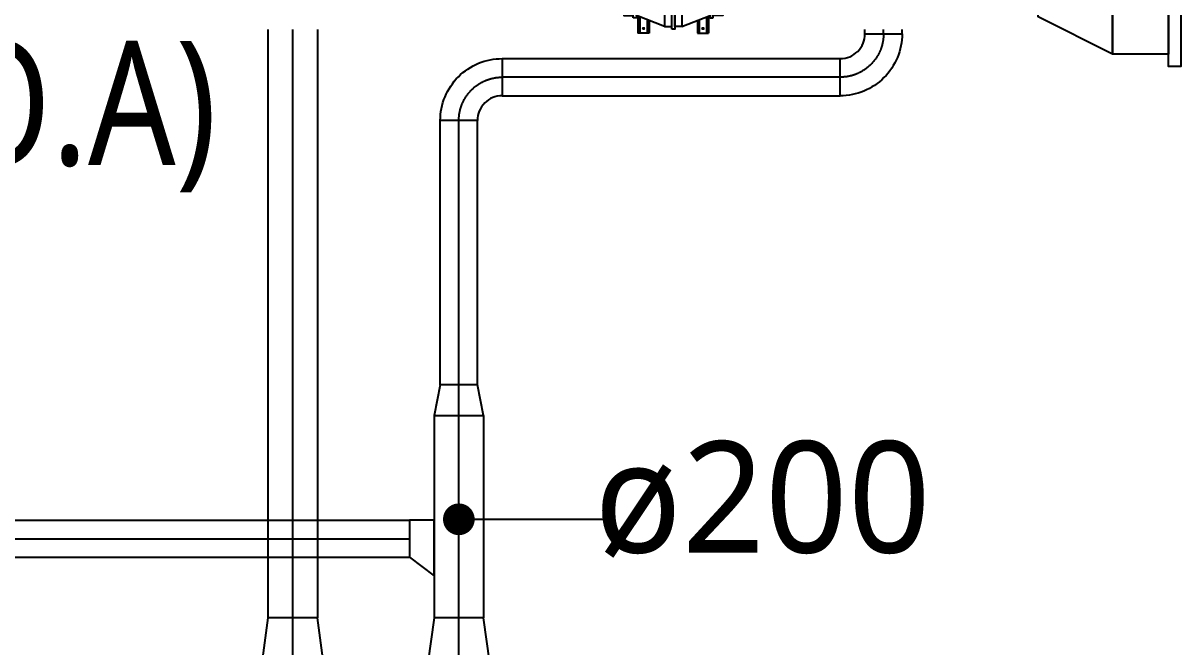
# Model space of a CAD drawing. Header units: millimetres. Extents: x 61566 to 667441, y 0 to 118800.
# Drawn here: x 276543 to 281221, y 57656 to 60175 of the extents above; entities that cross this region are included whole.
import ezdxf
from ezdxf.enums import TextEntityAlignment as Align

# ---------------------------------------------------------------- set-up
doc = ezdxf.new("R2010")
doc.units = ezdxf.units.MM
doc.header["$LTSCALE"] = 200
doc.linetypes.add('CENTER', pattern=[50.8, 31.75, -6.35, 6.35, -6.35])
for name, color, linetype in [('1 OA', 4, 'Continuous'), ('DUCT', 7, 'Continuous'), ('EQ', 11, 'Continuous'), ('TEXT', 3, 'Continuous'), ('환기(RA)', 2, 'Continuous'), ('환기(SA)', 3, 'Continuous')]:
    doc.layers.add(name, color=color, linetype=linetype)
doc.styles.add('LG전자', font='malgun.ttf')
doc.styles.add('SUNJIN', font='malgun.ttf')

# ---------------------------------------------------------------- blocks, each defined once
blk = doc.blocks.new('사류팬 2520CMH-392PA')
at = {"layer": 'EQ', "color": 1}
for p, q in [((-297.5, 215.2), (-342.5, 215.2)), ((-342.5, 146.5), (-342.5, 215.2)), ((-341.6, 146.8), (-341.6, 215.2)), ((-335, 149.4), (-335, 215.2)), ((-314, 196.5), (-326, 196.5)), ((-320, 190.5), (-320, 202.5)), ((-305, 161.3), (-305, 215.2)), ((-298.4, 163.9), (-298.4, 215.2)), ((-297.5, 164.3), (-297.5, 215.2)), ((-102.5, 215.2), (-57.5, 215.2)), ((-102.5, 164.3), (-102.5, 215.2)), ((-101.6, 163.9), (-101.6, 215.2)), ((-95, 161.3), (-95, 215.2)), ((-86, 196.5), (-74, 196.5)), ((-80, 190.5), (-80, 202.5)), ((-65, 149.4), (-65, 215.2)), ((-58.4, 146.8), (-58.4, 215.2)), ((-57.5, 146.5), (-57.5, 215.2)), ((-342.5, -146.5), (-342.5, -215.2)), ((-341.6, -146.8), (-341.6, -215.2)), ((-335, -149.4), (-335, -215.2)), ((-305, -161.3), (-305, -215.2)), ((-298.4, -163.9), (-298.4, -215.2)), ((-297.5, -164.3), (-297.5, -215.2)), ((-102.5, -164.3), (-102.5, -215.2)), ((-101.6, -163.9), (-101.6, -215.2)), ((-95, -161.3), (-95, -215.2)), ((-65, -149.4), (-65, -215.2)), ((-58.4, -146.8), (-58.4, -215.2)), ((-57.5, -146.5), (-57.5, -215.2)), ((-297.5, -215.2), (-342.5, -215.2)), ((-314, -196.5), (-326, -196.5)), ((-320, -190.5), (-320, -202.5)), ((-102.5, -215.2), (-57.5, -215.2)), ((-86, -196.5), (-74, -196.5)), ((-80, -190.5), (-80, -202.5))]:
    blk.add_line(p, q, dxfattribs=at)
at = {"layer": 'EQ'}
for points in [[(-235, 189), (-235, -189), (-348.8, -144), (-348.8, 144), (-235, 189)], [(-235, 189), (-235, -189), (-206.2, -189), (-206.2, 189), (-235, 189)], [(-165, 189), (-165, -189), (-193.8, -189), (-193.8, 189), (-165, 189)], [(-165, 189), (-165, -189), (-51.2, -144), (-51.2, 144), (-165, 189)], [(-400, 144), (-400, -144), (-361.2, -144), (-361.2, 144), (-400, 144)], [(0, 144), (0, -144), (-38.8, -144), (-38.8, 144), (0, 144)]]:
    blk.add_lwpolyline(points, dxfattribs=at)
for points in [[(-206.2, -199), (-206.2, 199), (-193.8, 199), (-193.8, -199)], [(-361.2, -154), (-361.2, 154), (-348.8, 154), (-348.8, -154)], [(-38.8, -154), (-38.8, 154), (-51.2, 154), (-51.2, -154)]]:
    blk.add_lwpolyline(points, close=True, dxfattribs=at)
at = {"layer": 'EQ', "color": 1}
for centre in [(-320, 196.5), (-80, 196.5), (-320, -196.5), (-80, -196.5)]:
    blk.add_circle(centre, 2.81, dxfattribs=at)
blk = doc.blocks.new('레듀서2')
at = {"layer": '환기(RA)', "color": 0}
blk.add_lwpolyline([(181.7, 225), (0, 250), (0, 0), (181.7, 25)], close=True, dxfattribs=at)
blk = doc.blocks.new('ELBOW_90_150')
at = {"layer": 'DUCT', "color": 0}
blk.add_lwpolyline([(175, 250, 0.414214), (-75, 0), (75, 0, -0.414214), (175, 100), (175, 250)], format="xyb", dxfattribs=at)
at = {"layer": 'DUCT', "color": 1, "linetype": 'CENTER'}
blk.add_arc((175, 0), 175, 90, 180, dxfattribs=at)
blk = doc.blocks.new('레듀서1')
at = {"layer": '환기(SA)', "color": 0}
blk.add_lwpolyline([(-23.3, 122.8), (176.7, 122.8), (151.7, 0), (1.7, 0)], close=True, dxfattribs=at)

msp = doc.modelspace()

# ---------------------------------------------------------------- linework, layer by layer
at = {"layer": '1 OA', "color": 2}
msp.add_lwpolyline([(281221.2, 60700), (281221.2, 60000), (281171.2, 60000), (281171.2, 60700)], close=True, dxfattribs=at)
at = {"layer": '1 OA'}
for points in [[(280945, 60650), (280945, 60050), (280645, 60200), (280645, 60500), (280945, 60650)], [(281171.2, 60650), (281171.2, 60050), (280945, 60050), (280945, 60650), (281171.2, 60650)]]:
    msp.add_lwpolyline(points, dxfattribs=at)
at = {"layer": 'TEXT', "color": 1}
msp.add_line((278303.9, 58171.4, 0), (278904.7, 58171.4, 0), dxfattribs=at)
at = {"layer": 'TEXT', "color": 1, "const_width": 64, "elevation": 0}
msp.add_lwpolyline([(278303.9, 58203.4, -1), (278303.9, 58139.4, -1)], format="xyb", close=True, dxfattribs=at)
at = {"layer": '환기(RA)'}
for p, q in [((277532.4, 60150, 0), (277532.4, 57773.7, 0)), ((277732.4, 60150, 0), (277732.4, 57773.7, 0))]:
    msp.add_line(p, q, dxfattribs=at)
at = {"layer": '환기(SA)', "color": 1, "linetype": 'CENTER'}
for p, q in [((277632.4, 56160.9, 0), (277632.4, 60150, 0)), ((280019.8, 60131.9), (280019.8, 60150)), ((279844.8, 59956.9), (278478.9, 59956.9)), ((278303.9, 56160.9, 0), (278303.9, 59781.9, 0)), ((274139.5, 58093.1, 0), (278103.9, 58093.1, 0))]:
    msp.add_line(p, q, dxfattribs=at)
at = {"layer": '환기(SA)'}
for p, q in [((279944.8, 60131.9), (279944.8, 60150)), ((280094.8, 60131.9), (280094.8, 60150)), ((278478.9, 60031.9, 0), (279844.8, 60031.9)), ((278478.9, 59881.9, 0), (279844.8, 59881.9)), ((278228.9, 58713.9, 0), (278228.9, 59781.9, 0)), ((278378.9, 58713.9, 0), (278378.9, 59781.9, 0)), ((278203.9, 58591.2, 0), (278203.9, 57773.7, 0)), ((278403.9, 58591.2, 0), (278403.9, 57773.7, 0)), ((274139.5, 58168.1, 0), (278103.9, 58168.1, 0)), ((274139.5, 58018.1, 0), (278103.9, 58018.1, 0))]:
    msp.add_line(p, q, dxfattribs=at)
at = {"layer": '환기(SA)', "elevation": 0}
msp.add_lwpolyline([(278203.9, 58168.1), (278103.9, 58168.1), (278103.9, 58018.1), (278203.9, 57943.1)], close=True, dxfattribs=at)

# ---------------------------------------------------------------- block references
msp.add_blockref('사류팬 2520CMH-392PA', (279370, 60350))
at = {"layer": '환기(RA)', "rotation": 90}
msp.add_blockref('레듀서2', (277757.4, 57592, 0), dxfattribs=at)
at = {"layer": '환기(SA)', "xscale": -1}
for name, p, rotation in [('ELBOW_90_150', (279844.8, 59956.9), 270), ('ELBOW_90_150', (278478.9, 59956.9, 0), 89.99999999999994), ('레듀서1', (278227.2, 58713.9, 0), 180)]:
    msp.add_blockref(name, p, dxfattribs=dict(at, rotation=rotation))
at = {"layer": '환기(SA)', "rotation": 90}
msp.add_blockref('레듀서2', (278428.9, 57592, 0), dxfattribs=at)

# ---------------------------------------------------------------- texts
at = {"layer": '1 OA', "style": 'SUNJIN', "width": 0.85}
msp.add_text('300x250(O.A)', height=500, dxfattribs=at).set_placement((275595.9, 59852.7), align=Align.MIDDLE_CENTER)
at = {"layer": 'TEXT', "color": 2, "style": 'LG전자'}
msp.add_text('ø200', height=450, dxfattribs=at).set_placement((278850.7, 58036.7, 0))

doc.saveas('drawing.dxf')
